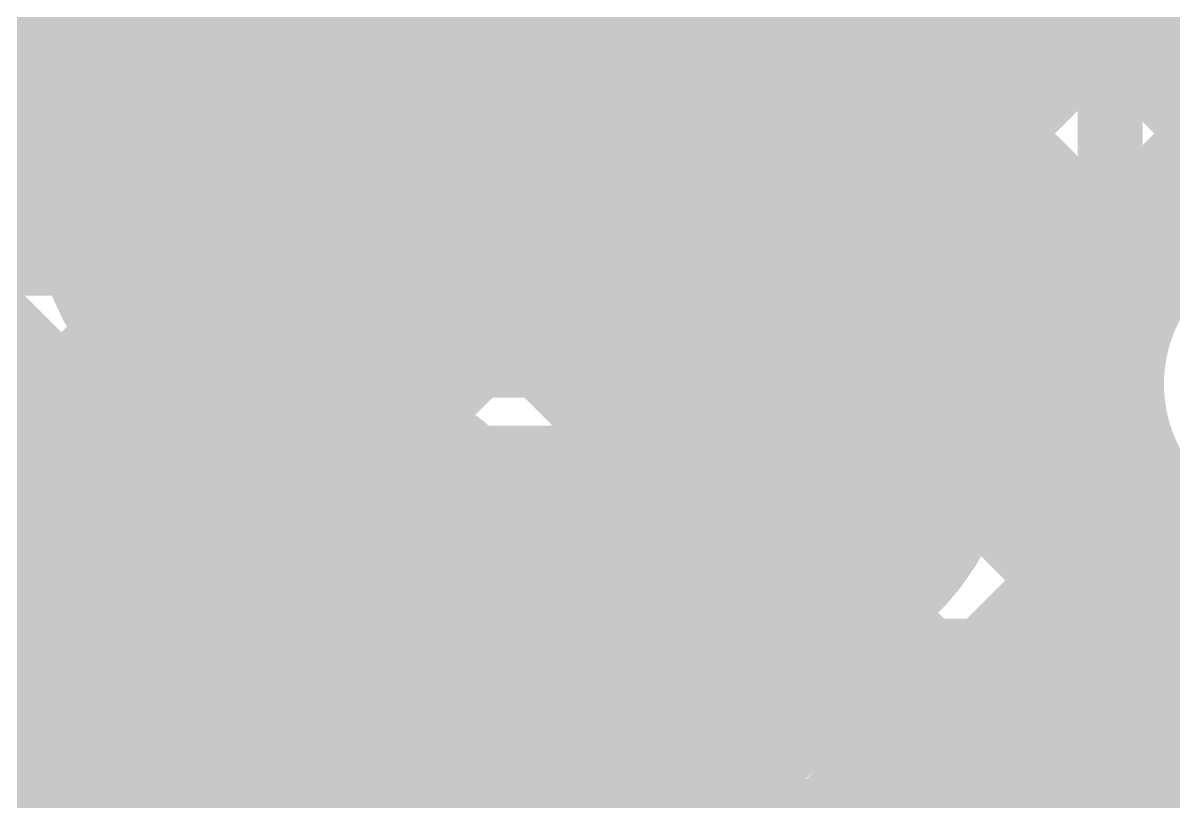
# Model space of a CAD drawing. Header units: millimetres. Extents: x 13 to 259, y -2 to 326.
# Drawn here: x 131.412 to 134.689, y 97.373 to 99.593 of the extents above; entities that cross this region are included whole.
import ezdxf

# ---------------------------------------------------------------- set-up
doc = ezdxf.new("R2010")
doc.units = ezdxf.units.MM
for name, color, linetype in [('BottomLayer', 5, 'Continuous'), ('ConnectLayer', 7, 'Continuous'), ('DrillDrawing', 1, 'Continuous'), ('Mechanical14', 56, 'Continuous'), ('Mechanical8', 56, 'Continuous'), ('MidLayer1', 16, 'Continuous'), ('MidLayer2', 76, 'Continuous'), ('MidLayer3', 90, 'Continuous'), ('MidLayer4', 156, 'Continuous'), ('MidLayer5', 130, 'Continuous'), ('MidLayer6', 216, 'Continuous'), ('MultiLayer', 9, 'Continuous'), ('TopLayer', 1, 'Continuous'), ('TopPaste', 8, 'Continuous'), ('TopSolder', 216, 'Continuous')]:
    doc.layers.add(name, color=color, linetype=linetype)

# ---------------------------------------------------------------- blocks, each defined once
blk = doc.blocks.new('SAMTEC_ASP_127797_01_185')
at = {"layer": 'Mechanical14', "const_width": 0.1}
for points in [[(2.8448, -1.8796), (2.2352, -1.8796)], [(2.8448, -2.0206), (2.8448, -1.8796)], [(4.1148, -1.8796), (3.5052, -1.8796)], [(3.5052, -2.0206), (3.5052, -1.8796)], [(4.1148, -2.0206), (4.1148, -1.8796)], [(5.3848, -1.8796), (4.7752, -1.8796)], [(4.7752, -2.0206), (4.7752, -1.8796)], [(2.9591, -2.0206), (2.8448, -2.0206)], [(2.9591, -2.3762), (2.9591, -2.0206)], [(3.5052, -2.0206), (3.3909, -2.0206)], [(3.3909, -2.3762), (3.3909, -2.0206)], [(4.2291, -2.0206), (4.1148, -2.0206)], [(4.2291, -2.3762), (4.2291, -2.0206)], [(4.7752, -2.0206), (4.6609, -2.0206)], [(4.6609, -2.3762), (4.6609, -2.0206)], [(2.9591, -2.1336), (2.1209, -2.1336)], [(4.2291, -2.1336), (3.3909, -2.1336)], [(5.4991, -2.1336), (4.6609, -2.1336)], [(3.3909, -2.3762), (2.9591, -2.3762)], [(4.6609, -2.3762), (4.2291, -2.3762)], [(2.9591, -3.0594), (2.9591, -2.7038)], [(3.3909, -2.7038), (2.9591, -2.7038)], [(3.3909, -3.0594), (3.3909, -2.7038)], [(4.6609, -2.7038), (4.2291, -2.7038)], [(4.2291, -3.0594), (4.2291, -2.7038)], [(4.6609, -3.0594), (4.6609, -2.7038)], [(2.9591, -2.9464), (2.1209, -2.9464)], [(4.2291, -2.9464), (3.3909, -2.9464)], [(5.4991, -2.9464), (4.6609, -2.9464)], [(2.8448, -3.2004), (2.8448, -3.0594)], [(2.9591, -3.0594), (2.8448, -3.0594)], [(3.5052, -3.0594), (3.3909, -3.0594)], [(3.5052, -3.2004), (3.5052, -3.0594)], [(4.1148, -3.2004), (4.1148, -3.0594)], [(4.2291, -3.0594), (4.1148, -3.0594)], [(4.7752, -3.0594), (4.6609, -3.0594)], [(4.7752, -3.2004), (4.7752, -3.0594)], [(2.8448, -3.2004), (2.2352, -3.2004)], [(4.1148, -3.2004), (3.5052, -3.2004)], [(5.3848, -3.2004), (4.7752, -3.2004)]]:
    blk.add_lwpolyline(points, dxfattribs=at)
at = {"layer": 'Mechanical14', "const_width": 0.05}
for points in [[(2.8198, -1.8796, 1), (2.8698, -1.8796, 1)], [(2.8198, -1.8796, 1), (2.8698, -1.8796, 1)], [(3.4802, -1.8796, 1), (3.5302, -1.8796, 1)], [(3.4802, -1.8796, 1), (3.5302, -1.8796, 1)], [(4.0898, -1.8796, 1), (4.1398, -1.8796, 1)], [(4.0898, -1.8796, 1), (4.1398, -1.8796, 1)], [(4.7502, -1.8796, 1), (4.8002, -1.8796, 1)], [(4.7502, -1.8796, 1), (4.8002, -1.8796, 1)], [(2.8198, -2.0206, 1), (2.8698, -2.0206, 1)], [(2.8198, -2.0206, 1), (2.8698, -2.0206, 1)], [(2.9341, -2.0206, 1), (2.9841, -2.0206, 1)], [(2.9341, -2.0206, 1), (2.9841, -2.0206, 1)], [(3.3659, -2.0206, 1), (3.4159, -2.0206, 1)], [(3.3659, -2.0206, 1), (3.4159, -2.0206, 1)], [(3.4802, -2.0206, 1), (3.5302, -2.0206, 1)], [(3.4802, -2.0206, 1), (3.5302, -2.0206, 1)], [(4.0898, -2.0206, 1), (4.1398, -2.0206, 1)], [(4.0898, -2.0206, 1), (4.1398, -2.0206, 1)], [(4.2041, -2.0206, 1), (4.2541, -2.0206, 1)], [(4.2041, -2.0206, 1), (4.2541, -2.0206, 1)], [(4.6359, -2.0206, 1), (4.6859, -2.0206, 1)], [(4.6359, -2.0206, 1), (4.6859, -2.0206, 1)], [(4.7502, -2.0206, 1), (4.8002, -2.0206, 1)], [(4.7502, -2.0206, 1), (4.8002, -2.0206, 1)], [(2.9341, -2.1336, 1), (2.9841, -2.1336, 1)], [(3.3659, -2.1336, 1), (3.4159, -2.1336, 1)], [(4.2041, -2.1336, 1), (4.2541, -2.1336, 1)], [(4.6359, -2.1336, 1), (4.6859, -2.1336, 1)], [(2.9341, -2.3762, 1), (2.9841, -2.3762, 1)], [(2.9341, -2.3762, 1), (2.9841, -2.3762, 1)], [(3.3659, -2.3762, 1), (3.4159, -2.3762, 1)], [(3.3659, -2.3762, 1), (3.4159, -2.3762, 1)], [(4.2041, -2.3762, 1), (4.2541, -2.3762, 1)], [(4.2041, -2.3762, 1), (4.2541, -2.3762, 1)], [(4.6359, -2.3762, 1), (4.6859, -2.3762, 1)], [(4.6359, -2.3762, 1), (4.6859, -2.3762, 1)], [(2.9341, -2.7038, 1), (2.9841, -2.7038, 1)], [(2.9341, -2.7038, 1), (2.9841, -2.7038, 1)], [(3.3659, -2.7038, 1), (3.4159, -2.7038, 1)], [(3.3659, -2.7038, 1), (3.4159, -2.7038, 1)], [(4.2041, -2.7038, 1), (4.2541, -2.7038, 1)], [(4.2041, -2.7038, 1), (4.2541, -2.7038, 1)], [(4.6359, -2.7038, 1), (4.6859, -2.7038, 1)], [(4.6359, -2.7038, 1), (4.6859, -2.7038, 1)], [(2.9341, -2.9464, 1), (2.9841, -2.9464, 1)], [(3.3659, -2.9464, 1), (3.4159, -2.9464, 1)], [(4.2041, -2.9464, 1), (4.2541, -2.9464, 1)], [(4.6359, -2.9464, 1), (4.6859, -2.9464, 1)], [(2.8198, -3.0594, 1), (2.8698, -3.0594, 1)], [(2.8198, -3.0594, 1), (2.8698, -3.0594, 1)], [(2.9341, -3.0594, 1), (2.9841, -3.0594, 1)], [(2.9341, -3.0594, 1), (2.9841, -3.0594, 1)], [(3.3659, -3.0594, 1), (3.4159, -3.0594, 1)], [(3.3659, -3.0594, 1), (3.4159, -3.0594, 1)], [(3.4802, -3.0594, 1), (3.5302, -3.0594, 1)], [(3.4802, -3.0594, 1), (3.5302, -3.0594, 1)], [(4.0898, -3.0594, 1), (4.1398, -3.0594, 1)], [(4.0898, -3.0594, 1), (4.1398, -3.0594, 1)], [(4.2041, -3.0594, 1), (4.2541, -3.0594, 1)], [(4.2041, -3.0594, 1), (4.2541, -3.0594, 1)], [(4.6359, -3.0594, 1), (4.6859, -3.0594, 1)], [(4.6359, -3.0594, 1), (4.6859, -3.0594, 1)], [(4.7502, -3.0594, 1), (4.8002, -3.0594, 1)], [(4.7502, -3.0594, 1), (4.8002, -3.0594, 1)], [(2.8198, -3.2004, 1), (2.8698, -3.2004, 1)], [(2.8198, -3.2004, 1), (2.8698, -3.2004, 1)], [(3.4802, -3.2004, 1), (3.5302, -3.2004, 1)], [(3.4802, -3.2004, 1), (3.5302, -3.2004, 1)], [(4.0898, -3.2004, 1), (4.1398, -3.2004, 1)], [(4.0898, -3.2004, 1), (4.1398, -3.2004, 1)], [(4.7502, -3.2004, 1), (4.8002, -3.2004, 1)], [(4.7502, -3.2004, 1), (4.8002, -3.2004, 1)]]:
    blk.add_lwpolyline(points, format="xyb", close=True, dxfattribs=at)
at = {"layer": 'Mechanical8', "const_width": 0.1}
for points in [[(3.175, -1.905), (3.175, -0.905)], [(4.445, -1.905), (4.445, -0.905)], [(2.905, -1.905), (1.905, -1.905)], [(3.175, -1.905), (2.175, -1.905)], [(3.175, -2.905), (3.175, -1.905)], [(4.175, -1.905), (3.175, -1.905)], [(4.445, -1.905), (3.445, -1.905)], [(4.445, -2.905), (4.445, -1.905)], [(5.445, -1.905), (4.445, -1.905)], [(5.715, -1.905), (4.715, -1.905)], [(3.175, -3.175), (3.175, -2.175)], [(4.445, -3.175), (4.445, -2.175)], [(2.905, -3.175), (1.905, -3.175)], [(3.175, -3.175), (2.175, -3.175)], [(3.175, -4.175), (3.175, -3.175)], [(4.175, -3.175), (3.175, -3.175)], [(4.445, -3.175), (3.445, -3.175)], [(4.445, -4.175), (4.445, -3.175)], [(5.445, -3.175), (4.445, -3.175)], [(5.715, -3.175), (4.715, -3.175)]]:
    blk.add_lwpolyline(points, dxfattribs=at)
at = {"layer": 'Mechanical8', "const_width": 0.05}
for points in [[(3.15, -0.905, 1), (3.2, -0.905, 1)], [(4.42, -0.905, 1), (4.47, -0.905, 1)], [(2.88, -1.905, 1), (2.93, -1.905, 1)], [(3.15, -1.905, 1), (3.2, -1.905, 1)], [(3.15, -1.905, 1), (3.2, -1.905, 1)], [(3.15, -1.905, 1), (3.2, -1.905, 1)], [(3.15, -1.905, 1), (3.2, -1.905, 1)], [(3.42, -1.905, 1), (3.47, -1.905, 1)], [(4.15, -1.905, 1), (4.2, -1.905, 1)], [(4.42, -1.905, 1), (4.47, -1.905, 1)], [(4.42, -1.905, 1), (4.47, -1.905, 1)], [(4.42, -1.905, 1), (4.47, -1.905, 1)], [(4.42, -1.905, 1), (4.47, -1.905, 1)], [(4.69, -1.905, 1), (4.74, -1.905, 1)], [(3.15, -2.175, 1), (3.2, -2.175, 1)], [(4.42, -2.175, 1), (4.47, -2.175, 1)], [(3.15, -2.905, 1), (3.2, -2.905, 1)], [(4.42, -2.905, 1), (4.47, -2.905, 1)], [(2.88, -3.175, 1), (2.93, -3.175, 1)], [(3.15, -3.175, 1), (3.2, -3.175, 1)], [(3.15, -3.175, 1), (3.2, -3.175, 1)], [(3.15, -3.175, 1), (3.2, -3.175, 1)], [(3.15, -3.175, 1), (3.2, -3.175, 1)], [(3.42, -3.175, 1), (3.47, -3.175, 1)], [(4.15, -3.175, 1), (4.2, -3.175, 1)], [(4.42, -3.175, 1), (4.47, -3.175, 1)], [(4.42, -3.175, 1), (4.47, -3.175, 1)], [(4.42, -3.175, 1), (4.47, -3.175, 1)], [(4.42, -3.175, 1), (4.47, -3.175, 1)], [(4.69, -3.175, 1), (4.74, -3.175, 1)]]:
    blk.add_lwpolyline(points, format="xyb", close=True, dxfattribs=at)
at = {"layer": 'TopLayer', "const_width": 0.32}
for points in [[(3.015, -1.905, 1), (3.335, -1.905, 1)], [(4.285, -1.905, 1), (4.605, -1.905, 1)], [(3.015, -3.175, 1), (3.335, -3.175, 1)], [(4.285, -3.175, 1), (4.605, -3.175, 1)]]:
    blk.add_lwpolyline(points, format="xyb", close=True, dxfattribs=at)
at = {"layer": 'TopPaste', "const_width": 0.32}
for points in [[(3.015, -1.905, 1), (3.335, -1.905, 1)], [(4.285, -1.905, 1), (4.605, -1.905, 1)], [(3.015, -3.175, 1), (3.335, -3.175, 1)], [(4.285, -3.175, 1), (4.605, -3.175, 1)]]:
    blk.add_lwpolyline(points, format="xyb", close=True, dxfattribs=at)
at = {"layer": 'TopSolder', "const_width": 0.4216}
for points in [[(2.9642, -1.905, 1), (3.3858, -1.905, 1)], [(4.2342, -1.905, 1), (4.6558, -1.905, 1)], [(2.9642, -3.175, 1), (3.3858, -3.175, 1)], [(4.2342, -3.175, 1), (4.6558, -3.175, 1)]]:
    blk.add_lwpolyline(points, format="xyb", close=True, dxfattribs=at)

msp = doc.modelspace()

# ---------------------------------------------------------------- linework, layer by layer
at = {"layer": 'BottomLayer', "const_width": 0.25}
for points in [[(132.1001, 99.1157, 1), (132.35, 99.1157, 1)], [(133.3701, 99.1157, 1), (133.62, 99.1157, 1)], [(132.1001, 97.8457, 1), (132.35, 97.8457, 1)], [(133.3701, 97.8457, 1), (133.62, 97.8457, 1)]]:
    msp.add_lwpolyline(points, format="xyb", close=True, dxfattribs=at)
at = {"layer": 'ConnectLayer', "const_width": 0.4}
for points in [[(134.0647, 96.7295), (147.7671, 110.4319)], [(134.0647, 96.7295), (147.7671, 110.4319)], [(119.5756, 109.5265), (131.9867, 97.1154)], [(119.6109, 109.4913), (131.9867, 97.1154)], [(120.6926, 109.258), (131.7522, 98.1985)], [(120.6926, 109.258), (131.7522, 98.1985)], [(134.0647, 96.7295), (146.51, 109.1748)], [(126.1636, 105.4841), (137.0706, 94.5771)], [(126.1636, 105.4841), (137.0706, 94.5771)], [(125.8138, 104.9855), (132.3858, 98.4134)], [(125.8138, 104.9855), (132.3858, 98.4134)], [(126.7, 104.9477), (131.9906, 99.6571)], [(126.7, 104.0992), (131.6369, 99.1623)], [(134.0635, 99.2738), (138.4169, 103.6273)], [(134.0635, 99.2738), (138.4169, 103.6273)], [(134.0635, 99.2738), (138.4169, 103.6273)], [(126.7, 103.2506), (131.7522, 98.1985)], [(126.7, 102.4021), (131.9867, 97.1154)], [(132.6366, 96.9985), (136.8823, 101.2441)], [(132.6366, 96.9985), (136.8823, 101.2441)], [(134.0335, 98.3954), (136.8823, 101.2441)], [(134.0381, 100.1552), (135.0395, 99.1538)], [(134.0381, 100.1552), (135.0395, 99.1538)], [(134.0381, 100.1552), (135.0395, 99.1538)], [(125.2764, 92.1839), (133.0696, 99.977)], [(125.2764, 92.1839), (133.0696, 99.977)], [(132.6338, 99.5412), (133.0695, 99.977)], [(132.6338, 99.5412), (133.0695, 99.977)], [(133.631, 99.6898), (133.8779, 99.9368)], [(133.631, 99.6898), (133.8779, 99.9368)], [(132.581, 99.9152), (133.0246, 99.4717)], [(132.581, 99.9152), (133.0246, 99.4717)], [(132.581, 99.9152), (133.0246, 99.4717)], [(110.1135, 77.8695), (132.0626, 99.8185)], [(110.1135, 77.8695), (132.0626, 99.8185)], [(127.197, 94.953), (132.0625, 99.8185)], [(133.3931, 99.8046), (133.492, 99.7057)], [(133.495, 99.7057), (133.495, 99.7957)], [(133.5451, 99.7036), (133.5451, 99.7978)], [(133.5468, 99.798), (133.6637, 99.6811)], [(133.5468, 99.798), (133.6637, 99.6811)], [(134.035, 99.7057), (134.035, 99.7957)], [(134.0604, 99.2844), (134.5206, 98.8242)], [(134.0604, 99.2844), (134.5206, 98.8242)], [(134.0604, 99.2844), (134.5206, 98.8242)], [(128.0628, 99.1657), (132.8581, 99.1657)], [(131.2598, 99.0157), (131.4098, 99.1657)], [(131.6335, 99.1657), (131.7835, 99.0157)], [(132.1083, 99.0157), (132.2583, 99.1657)], [(132.1823, 99.0897), (132.251, 99.1584)], [(132.482, 99.1657), (132.632, 99.0157)], [(127.9128, 99.0157), (132.9136, 99.0157)], [(132.361, 98.4198), (132.9209, 98.9798)], [(132.361, 98.4198), (132.9209, 98.9798)], [(132.6742, 98.7331), (132.9209, 98.9798)], [(132.7665, 98.8813), (133.2606, 98.3871)], [(127.6213, 94.5288), (131.7995, 98.707)], [(127.6213, 94.5288), (131.7995, 98.707)], [(132.3609, 98.4199), (132.6076, 98.6666)], [(133.851, 98.6452), (136.8346, 95.6617)], [(133.851, 98.6452), (136.8346, 95.6617)], [(132.2716, 98.5276), (132.3858, 98.4134)], [(132.7935, 98.0038), (133.3369, 98.5473)], [(132.7935, 98.0038), (133.3369, 98.5473)], [(132.7935, 98.0039), (133.3369, 98.5473)], [(133.495, 98.4357), (133.495, 98.5257)], [(134.035, 98.4357), (134.035, 98.5257)], [(134.035, 98.4612), (136.8346, 95.6617)], [(125.2764, 92.1838), (131.3376, 98.245)], [(126.55, 98.245), (131.7907, 98.245)], [(130.8571, 98.245), (131.9867, 97.1154)], [(132.6594, 98.245), (133.0607, 98.245)], [(132.7935, 98.0038), (133.0346, 98.245)], [(133.6355, 97.1488), (134.6331, 98.1465)], [(133.6355, 97.1488), (134.6331, 98.1465)], [(133.98, 97.4933), (134.6331, 98.1465)], [(132.7927, 98.0065), (133.6558, 97.1434)], [(132.7927, 98.0065), (133.6558, 97.1434)], [(132.7927, 98.0065), (132.9069, 97.8923)], [(132.7927, 98.0065), (132.9069, 97.8923)], [(133.9732, 96.9214), (135.0262, 97.9744)], [(134.0146, 96.8553), (135.1402, 97.9808)], [(133.7082, 97.9396), (137.0706, 94.5771)], [(129.2326, 97.8957), (131.6372, 97.8957)], [(131.2064, 97.8957), (131.5021, 97.6)], [(132.8129, 97.8957), (133.8162, 97.8957)], [(132.9035, 97.8957), (133.1992, 97.6)], [(133.2382, 97.6), (133.5339, 97.8957)], [(133.4546, 97.8164), (133.5354, 97.8972)], [(133.5205, 97.6), (133.8162, 97.8957)], [(130.5511, 96.6101), (131.6509, 97.7098)], [(130.5512, 96.6101), (131.6509, 97.7098)], [(130.5512, 96.6101), (131.6509, 97.7098)], [(130.5512, 96.6101), (131.6509, 97.7098)], [(131.5411, 97.6), (131.6509, 97.7098)], [(132.3917, 97.1417), (132.9291, 97.679)], [(129.6, 97.6), (131.6886, 97.6)], [(132.7615, 97.6), (133.5205, 97.6)], [(132.6366, 96.9985), (133.0723, 97.4342)], [(132.5779, 97.3728), (133.0222, 96.9285)], [(132.5779, 97.3728), (133.0222, 96.9285)], [(132.5779, 97.3728), (133.0222, 96.9285)], [(131.0259, 96.2363), (132.0669, 97.2773)], [(131.0259, 96.2363), (132.0669, 97.2773)], [(131.0259, 96.2363), (132.0669, 97.2773)], [(131.0259, 96.2363), (132.0669, 97.2773)], [(133.495, 97.1657), (133.495, 97.2557)], [(134.035, 97.1657), (134.035, 97.2557)]]:
    msp.add_lwpolyline(points, dxfattribs=at)
at = {"layer": 'ConnectLayer'}
for points, const_width in [([(132.815, 99.1157, 1), (131.6351, 99.1157, 1)], 0.4), ([(134.085, 99.1157, 1), (132.9051, 99.1157, 1)], 0.4), ([(134.085, 99.1157, 1), (132.9051, 99.1157, 1)], 0.4), ([(133.392, 99.7057, 1), (133.592, 99.7057, 1)], 0.2), ([(133.395, 99.7057, 1), (133.595, 99.7057, 1)], 0.2), ([(133.395, 99.7057, 1), (133.595, 99.7057, 1)], 0.2), ([(133.4451, 99.7036, 1), (133.6451, 99.7036, 1)], 0.2), ([(133.935, 99.7057, 1), (134.135, 99.7057, 1)], 0.2), ([(133.935, 99.7057, 1), (134.135, 99.7057, 1)], 0.2), ([(133.935, 99.7057, 1), (134.135, 99.7057, 1)], 0.2), ([(133.531, 99.6898, 1), (133.731, 99.6898, 1)], 0.2), ([(133.531, 99.6898, 1), (133.731, 99.6898, 1)], 0.2), ([(133.5637, 99.6811, 1), (133.7637, 99.6811, 1)], 0.2), ([(133.5637, 99.6811, 1), (133.7637, 99.6811, 1)], 0.2), ([(131.8906, 99.6571, 1), (132.0906, 99.6571, 1)], 0.2), ([(132.5338, 99.5412, 1), (132.7338, 99.5412, 1)], 0.2), ([(132.5338, 99.5412, 1), (132.7338, 99.5412, 1)], 0.2), ([(132.9246, 99.4717, 1), (133.1246, 99.4717, 1)], 0.2), ([(132.9246, 99.4717, 1), (133.1246, 99.4717, 1)], 0.2), ([(132.9246, 99.4717, 1), (133.1246, 99.4717, 1)], 0.2), ([(133.8752, 99.4586, 1), (134.0752, 99.4586, 1)], 0.2), ([(133.8752, 99.4586, 1), (134.0752, 99.4586, 1)], 0.2), ([(133.8752, 99.4586, 1), (134.0752, 99.4586, 1)], 0.2), ([(133.9604, 99.2844, 1), (134.1604, 99.2844, 1)], 0.2), ([(133.9604, 99.2844, 1), (134.1604, 99.2844, 1)], 0.2), ([(133.9604, 99.2844, 1), (134.1604, 99.2844, 1)], 0.2), ([(133.9635, 99.2738, 1), (134.1635, 99.2738, 1)], 0.2), ([(133.9635, 99.2738, 1), (134.1635, 99.2738, 1)], 0.2), ([(133.9635, 99.2738, 1), (134.1635, 99.2738, 1)], 0.2), ([(131.3098, 99.1657, 1), (131.5098, 99.1657, 1)], 0.2), ([(131.5335, 99.1657, 1), (131.7335, 99.1657, 1)], 0.2), ([(131.5369, 99.1623, 1), (131.7369, 99.1623, 1)], 0.2), ([(132.275, 99.1157, 1), (132.175, 99.1157, 1)], 0.4), ([(132.151, 99.1584, 1), (132.351, 99.1584, 1)], 0.2), ([(132.1583, 99.1657, 1), (132.3583, 99.1657, 1)], 0.2), ([(132.382, 99.1657, 1), (132.582, 99.1657, 1)], 0.2), ([(132.7581, 99.1657, 1), (132.9581, 99.1657, 1)], 0.2), ([(135.6401, 98.5639, 1), (134.4601, 98.5639, 1)], 0.4), ([(135.6401, 98.5639, 1), (134.4601, 98.5639, 1)], 0.4), ([(135.6401, 98.5639, 1), (134.4601, 98.5639, 1)], 0.4), ([(131.5351, 99.1157, 1), (131.7351, 99.1157, 1)], 0.2), ([(132.075, 99.1157, 1), (132.275, 99.1157, 1)], 0.2), ([(132.175, 99.1157, 1), (132.375, 99.1157, 1)], 0.2), ([(132.715, 99.1157, 1), (132.915, 99.1157, 1)], 0.2), ([(132.8051, 99.1188, 1), (133.0051, 99.1188, 1)], 0.2), ([(132.8051, 99.1157, 1), (133.0051, 99.1157, 1)], 0.2), ([(132.8051, 99.1157, 1), (133.0051, 99.1157, 1)], 0.2), ([(133.985, 99.1157, 1), (134.185, 99.1157, 1)], 0.2), ([(133.985, 99.1157, 1), (134.185, 99.1157, 1)], 0.2), ([(133.985, 99.1157, 1), (134.185, 99.1157, 1)], 0.2), ([(133.985, 99.1157, 1), (134.185, 99.1157, 1)], 0.2), ([(132.0823, 99.0897, 1), (132.2823, 99.0897, 1)], 0.2), ([(131.1598, 99.0157, 1), (131.3598, 99.0157, 1)], 0.2), ([(131.6835, 99.0157, 1), (131.8835, 99.0157, 1)], 0.2), ([(132.0083, 99.0157, 1), (132.2083, 99.0157, 1)], 0.2), ([(132.532, 99.0157, 1), (132.732, 99.0157, 1)], 0.2), ([(132.8136, 99.0157, 1), (133.0136, 99.0157, 1)], 0.2), ([(132.8136, 99.0157, 1), (133.0136, 99.0157, 1)], 0.2), ([(132.8209, 98.9798, 1), (133.0209, 98.9798, 1)], 0.2), ([(132.8209, 98.9798, 1), (133.0209, 98.9798, 1)], 0.2), ([(132.8209, 98.9798, 1), (133.0209, 98.9798, 1)], 0.2), ([(132.6665, 98.8813, 1), (132.8665, 98.8813, 1)], 0.2), ([(134.4206, 98.8242, 1), (134.6206, 98.8242, 1)], 0.2), ([(134.4206, 98.8242, 1), (134.6206, 98.8242, 1)], 0.2), ([(134.4206, 98.8242, 1), (134.6206, 98.8242, 1)], 0.2), ([(133.8752, 98.7728, 1), (134.0752, 98.7728, 1)], 0.2), ([(133.8752, 98.7728, 1), (134.0752, 98.7728, 1)], 0.2), ([(133.8752, 98.7728, 1), (134.0752, 98.7728, 1)], 0.2), ([(132.5742, 98.7331, 1), (132.7742, 98.7331, 1)], 0.2), ([(131.6995, 98.707, 1), (131.8995, 98.707, 1)], 0.2), ([(131.6995, 98.707, 1), (131.8995, 98.707, 1)], 0.2), ([(132.5076, 98.6666, 1), (132.7076, 98.6666, 1)], 0.2), ([(133.751, 98.6452, 1), (133.951, 98.6452, 1)], 0.2), ([(133.751, 98.6452, 1), (133.951, 98.6452, 1)], 0.2), ([(134.3601, 98.5639, 1), (134.5601, 98.5639, 1)], 0.2), ([(134.3601, 98.5639, 1), (134.5601, 98.5639, 1)], 0.2), ([(134.3601, 98.5639, 1), (134.5601, 98.5639, 1)], 0.2), ([(132.1716, 98.5276, 1), (132.3716, 98.5276, 1)], 0.2), ([(133.2369, 98.5473, 1), (133.4369, 98.5473, 1)], 0.2), ([(133.2369, 98.5473, 1), (133.4369, 98.5473, 1)], 0.2), ([(133.2369, 98.5473, 1), (133.4369, 98.5473, 1)], 0.2), ([(133.395, 98.5257, 1), (133.595, 98.5257, 1)], 0.2), ([(133.395, 98.5257, 1), (133.595, 98.5257, 1)], 0.2), ([(133.935, 98.5257, 1), (134.135, 98.5257, 1)], 0.2), ([(133.935, 98.5257, 1), (134.135, 98.5257, 1)], 0.2), ([(133.935, 98.5257, 1), (134.135, 98.5257, 1)], 0.2), ([(133.935, 98.4612, 1), (134.135, 98.4612, 1)], 0.2), ([(132.815, 97.8457, 1), (131.6351, 97.8457, 1)], 0.4), ([(132.815, 97.8457, 1), (131.6351, 97.8457, 1)], 0.4), ([(132.815, 97.8457, 1), (131.6351, 97.8457, 1)], 0.4), ([(133.395, 98.4357, 1), (133.595, 98.4357, 1)], 0.2), ([(133.395, 98.4357, 1), (133.595, 98.4357, 1)], 0.2), ([(133.935, 98.4357, 1), (134.135, 98.4357, 1)], 0.2), ([(133.935, 98.4357, 1), (134.135, 98.4357, 1)], 0.2), ([(133.935, 98.4357, 1), (134.135, 98.4357, 1)], 0.2), ([(132.2609, 98.4199, 1), (132.4609, 98.4199, 1)], 0.2), ([(132.261, 98.4198, 1), (132.461, 98.4198, 1)], 0.2), ([(132.261, 98.4198, 1), (132.461, 98.4198, 1)], 0.2), ([(132.2858, 98.4134, 1), (132.4858, 98.4134, 1)], 0.2), ([(132.2858, 98.4134, 1), (132.4858, 98.4134, 1)], 0.2), ([(132.2858, 98.4134, 1), (132.4858, 98.4134, 1)], 0.2), ([(133.9335, 98.3954, 1), (134.1335, 98.3954, 1)], 0.2), ([(133.1606, 98.3871, 1), (133.3606, 98.3871, 1)], 0.2), ([(131.2376, 98.245, 1), (131.4376, 98.245, 1)], 0.2), ([(131.6907, 98.245, 1), (131.8907, 98.245, 1)], 0.2), ([(131.6907, 98.245, 1), (131.8907, 98.245, 1)], 0.2), ([(132.5594, 98.245, 1), (132.7594, 98.245, 1)], 0.2), ([(132.5594, 98.245, 1), (132.7594, 98.245, 1)], 0.2), ([(132.9346, 98.245, 1), (133.1346, 98.245, 1)], 0.2), ([(132.9607, 98.245, 1), (133.1607, 98.245, 1)], 0.2), ([(132.9607, 98.245, 1), (133.1607, 98.245, 1)], 0.2), ([(131.6522, 98.1985, 1), (131.8522, 98.1985, 1)], 0.2), ([(131.6522, 98.1985, 1), (131.8522, 98.1985, 1)], 0.2), ([(131.6522, 98.1985, 1), (131.8522, 98.1985, 1)], 0.2), ([(134.5331, 98.1465, 1), (134.7331, 98.1465, 1)], 0.2), ([(134.5331, 98.1465, 1), (134.7331, 98.1465, 1)], 0.2), ([(134.5331, 98.1465, 1), (134.7331, 98.1465, 1)], 0.2), ([(132.6927, 98.0065, 1), (132.8927, 98.0065, 1)], 0.2), ([(132.6927, 98.0065, 1), (132.8927, 98.0065, 1)], 0.2), ([(132.6927, 98.0065, 1), (132.8927, 98.0065, 1)], 0.2), ([(132.6927, 98.0065, 1), (132.8927, 98.0065, 1)], 0.2), ([(132.6935, 98.0039, 1), (132.8935, 98.0039, 1)], 0.2), ([(132.6935, 98.0038, 1), (132.8935, 98.0038, 1)], 0.2), ([(132.6935, 98.0038, 1), (132.8935, 98.0038, 1)], 0.2), ([(132.6935, 98.0038, 1), (132.8935, 98.0038, 1)], 0.2), ([(133.6082, 97.9396, 1), (133.8082, 97.9396, 1)], 0.2), ([(131.5372, 97.8957, 1), (131.7372, 97.8957, 1)], 0.2), ([(131.5372, 97.8957, 1), (131.7372, 97.8957, 1)], 0.2), ([(132.7129, 97.8957, 1), (132.9129, 97.8957, 1)], 0.2), ([(132.8035, 97.8957, 1), (133.0035, 97.8957, 1)], 0.2), ([(132.8069, 97.8923, 1), (133.0069, 97.8923, 1)], 0.2), ([(132.8069, 97.8923, 1), (133.0069, 97.8923, 1)], 0.2), ([(133.395, 97.8957, 1), (133.595, 97.8957, 1)], 0.2), ([(133.395, 97.8957, 1), (133.595, 97.8957, 1)], 0.2), ([(133.4339, 97.8957, 1), (133.6339, 97.8957, 1)], 0.2), ([(133.4354, 97.8972, 1), (133.6354, 97.8972, 1)], 0.2), ([(133.7162, 97.8957, 1), (133.9162, 97.8957, 1)], 0.2), ([(133.7162, 97.8957, 1), (133.9162, 97.8957, 1)], 0.2), ([(131.5351, 97.8457, 1), (131.7351, 97.8457, 1)], 0.2), ([(131.5351, 97.8457, 1), (131.7351, 97.8457, 1)], 0.2), ([(131.5351, 97.8457, 1), (131.7351, 97.8457, 1)], 0.2), ([(132.715, 97.8457, 1), (132.915, 97.8457, 1)], 0.2), ([(132.715, 97.8457, 1), (132.915, 97.8457, 1)], 0.2), ([(132.715, 97.8457, 1), (132.915, 97.8457, 1)], 0.2), ([(132.715, 97.8457, 1), (132.915, 97.8457, 1)], 0.2), ([(132.715, 97.8457, 1), (132.915, 97.8457, 1)], 0.2), ([(132.715, 97.8457, 1), (132.915, 97.8457, 1)], 0.2), ([(133.3546, 97.8164, 1), (133.5546, 97.8164, 1)], 0.2), ([(133.395, 97.7957, 1), (133.595, 97.7957, 1)], 0.2), ([(133.395, 97.7957, 1), (133.595, 97.7957, 1)], 0.2), ([(131.5509, 97.7098, 1), (131.7509, 97.7098, 1)], 0.2), ([(131.5509, 97.7098, 1), (131.7509, 97.7098, 1)], 0.2), ([(131.5509, 97.7098, 1), (131.7509, 97.7098, 1)], 0.2), ([(131.5509, 97.7098, 1), (131.7509, 97.7098, 1)], 0.2), ([(131.5509, 97.7098, 1), (131.7509, 97.7098, 1)], 0.2), ([(132.8291, 97.679, 1), (133.0291, 97.679, 1)], 0.2), ([(132.8291, 97.679, 1), (133.0291, 97.679, 1)], 0.2), ([(131.4021, 97.6, 1), (131.6021, 97.6, 1)], 0.2), ([(131.4411, 97.6, 1), (131.6411, 97.6, 1)], 0.2), ([(131.5886, 97.6, 1), (131.7886, 97.6, 1)], 0.2), ([(131.5886, 97.6, 1), (131.7886, 97.6, 1)], 0.2), ([(132.6615, 97.6, 1), (132.8615, 97.6, 1)], 0.2), ([(132.6615, 97.6, 1), (132.8615, 97.6, 1)], 0.2), ([(133.0992, 97.6, 1), (133.2992, 97.6, 1)], 0.2), ([(133.1382, 97.6, 1), (133.3382, 97.6, 1)], 0.2), ([(133.4205, 97.6, 1), (133.6205, 97.6, 1)], 0.2), ([(133.4205, 97.6, 1), (133.6205, 97.6, 1)], 0.2), ([(133.88, 97.4933, 1), (134.08, 97.4933, 1)], 0.2), ([(132.9723, 97.4342, 1), (133.1723, 97.4342, 1)], 0.2), ([(132.4779, 97.3728, 1), (132.6779, 97.3728, 1)], 0.2), ([(132.4779, 97.3728, 1), (132.6779, 97.3728, 1)], 0.2), ([(132.4779, 97.3728, 1), (132.6779, 97.3728, 1)], 0.2), ([(131.9669, 97.2773, 1), (132.1669, 97.2773, 1)], 0.2), ([(131.9669, 97.2773, 1), (132.1669, 97.2773, 1)], 0.2), ([(131.9669, 97.2773, 1), (132.1669, 97.2773, 1)], 0.2), ([(131.9669, 97.2773, 1), (132.1669, 97.2773, 1)], 0.2), ([(133.395, 97.2557, 1), (133.595, 97.2557, 1)], 0.2), ([(133.395, 97.2557, 1), (133.595, 97.2557, 1)], 0.2), ([(133.935, 97.2557, 1), (134.135, 97.2557, 1)], 0.2), ([(133.935, 97.2557, 1), (134.135, 97.2557, 1)], 0.2), ([(133.935, 97.2557, 1), (134.135, 97.2557, 1)], 0.2)]:
    msp.add_lwpolyline(points, format="xyb", close=True, dxfattribs=dict(at, const_width=const_width))
at = {"layer": 'ConnectLayer', "const_width": 0.4}
for points in [[(133.495, 98.5257, -1), (133.495, 99.7057)], [(134.035, 99.7057, -0.119394), (133.9752, 99.4586)], [(134.035, 99.7057, -0.119394), (133.9752, 99.4586)], [(133.9752, 99.4586, -0.156291), (134.085, 99.1157)], [(132.9136, 99.0157, -0.043918), (132.9051, 99.1188)], [(134.085, 99.1157, -0.156291), (133.9752, 98.7728)], [(133.9752, 98.7728, -0.119394), (134.035, 98.5257)], [(133.9752, 98.7728, -0.119394), (134.035, 98.5257)], [(132.9291, 97.679, -0.500812), (133.495, 98.4357)], [(134.035, 98.4357, -0.414214), (133.495, 97.8957)], [(134.035, 98.4357, -0.414214), (133.495, 97.8957)], [(132.815, 97.8457, -1.463096), (131.7907, 98.245)], [(132.6594, 98.245, -0.188014), (132.815, 97.8457)], [(133.495, 97.2557, -0.653089), (133.0607, 98.245)], [(131.6886, 97.6, -0.129311), (131.6372, 97.8957)], [(132.815, 97.8457, -0.107799), (132.7615, 97.6)], [(133.495, 97.7957, -0.414214), (134.035, 97.2557)], [(133.495, 97.7957, -0.414214), (134.035, 97.2557)]]:
    msp.add_lwpolyline(points, format="xyb", dxfattribs=at)
at = {"layer": 'DrillDrawing', "const_width": 0.0508}
for points in [[(132.098, 99.2427), (132.098, 99.3697)], [(132.098, 99.3697), (132.352, 99.3697)], [(132.352, 99.2427), (132.352, 99.3697)], [(133.368, 99.2427), (133.368, 99.3697)], [(133.368, 99.3697), (133.622, 99.3697)], [(133.622, 99.2427), (133.622, 99.3697)], [(131.971, 98.9887), (131.971, 99.2427)], [(131.971, 99.2427), (132.098, 99.2427)], [(132.352, 99.2427), (132.479, 99.2427)], [(132.479, 98.9887), (132.479, 99.2427)], [(133.241, 98.9887), (133.241, 99.2427)], [(133.241, 99.2427), (133.368, 99.2427)], [(133.622, 99.2427), (133.749, 99.2427)], [(133.749, 98.9887), (133.749, 99.2427)], [(131.971, 98.9887), (132.098, 98.9887)], [(132.098, 98.8617), (132.098, 98.9887)], [(132.352, 98.9887), (132.479, 98.9887)], [(132.352, 98.8617), (132.352, 98.9887)], [(133.241, 98.9887), (133.368, 98.9887)], [(133.368, 98.8617), (133.368, 98.9887)], [(133.622, 98.9887), (133.749, 98.9887)], [(133.622, 98.8617), (133.622, 98.9887)], [(132.098, 98.8617), (132.352, 98.8617)], [(133.368, 98.8617), (133.622, 98.8617)], [(132.098, 97.9727), (132.098, 98.0997)], [(132.098, 98.0997), (132.352, 98.0997)], [(132.352, 97.9727), (132.352, 98.0997)], [(133.368, 97.9727), (133.368, 98.0997)], [(133.368, 98.0997), (133.622, 98.0997)], [(133.622, 97.9727), (133.622, 98.0997)], [(131.971, 97.7187), (131.971, 97.9727)], [(131.971, 97.9727), (132.098, 97.9727)], [(132.352, 97.9727), (132.479, 97.9727)], [(132.479, 97.7187), (132.479, 97.9727)], [(133.241, 97.7187), (133.241, 97.9727)], [(133.241, 97.9727), (133.368, 97.9727)], [(133.622, 97.9727), (133.749, 97.9727)], [(133.749, 97.7187), (133.749, 97.9727)], [(131.971, 97.7187), (132.098, 97.7187)], [(132.098, 97.5917), (132.098, 97.7187)], [(132.352, 97.7187), (132.479, 97.7187)], [(132.352, 97.5917), (132.352, 97.7187)], [(133.241, 97.7187), (133.368, 97.7187)], [(133.368, 97.5917), (133.368, 97.7187)], [(133.622, 97.7187), (133.749, 97.7187)], [(133.622, 97.5917), (133.622, 97.7187)], [(132.098, 97.5917), (132.352, 97.5917)], [(133.368, 97.5917), (133.622, 97.5917)]]:
    msp.add_lwpolyline(points, dxfattribs=at)
at = {"layer": 'DrillDrawing', "const_width": 0.0254}
for points in [[(132.0853, 99.3697, 1), (132.1107, 99.3697, 1)], [(132.0853, 99.3697, 1), (132.1107, 99.3697, 1)], [(132.3393, 99.3697, 1), (132.3647, 99.3697, 1)], [(132.3393, 99.3697, 1), (132.3647, 99.3697, 1)], [(133.3553, 99.3697, 1), (133.3807, 99.3697, 1)], [(133.3553, 99.3697, 1), (133.3807, 99.3697, 1)], [(133.6093, 99.3697, 1), (133.6347, 99.3697, 1)], [(133.6093, 99.3697, 1), (133.6347, 99.3697, 1)], [(131.9583, 99.2427, 1), (131.9837, 99.2427, 1)], [(131.9583, 99.2427, 1), (131.9837, 99.2427, 1)], [(132.0853, 99.2427, 1), (132.1107, 99.2427, 1)], [(132.0853, 99.2427, 1), (132.1107, 99.2427, 1)], [(132.3393, 99.2427, 1), (132.3647, 99.2427, 1)], [(132.3393, 99.2427, 1), (132.3647, 99.2427, 1)], [(132.4663, 99.2427, 1), (132.4917, 99.2427, 1)], [(132.4663, 99.2427, 1), (132.4917, 99.2427, 1)], [(133.2283, 99.2427, 1), (133.2537, 99.2427, 1)], [(133.2283, 99.2427, 1), (133.2537, 99.2427, 1)], [(133.3553, 99.2427, 1), (133.3807, 99.2427, 1)], [(133.3553, 99.2427, 1), (133.3807, 99.2427, 1)], [(133.6093, 99.2427, 1), (133.6347, 99.2427, 1)], [(133.6093, 99.2427, 1), (133.6347, 99.2427, 1)], [(133.7363, 99.2427, 1), (133.7617, 99.2427, 1)], [(133.7363, 99.2427, 1), (133.7617, 99.2427, 1)], [(131.9583, 98.9887, 1), (131.9837, 98.9887, 1)], [(131.9583, 98.9887, 1), (131.9837, 98.9887, 1)], [(132.0853, 98.9887, 1), (132.1107, 98.9887, 1)], [(132.0853, 98.9887, 1), (132.1107, 98.9887, 1)], [(132.3393, 98.9887, 1), (132.3647, 98.9887, 1)], [(132.3393, 98.9887, 1), (132.3647, 98.9887, 1)], [(132.4663, 98.9887, 1), (132.4917, 98.9887, 1)], [(132.4663, 98.9887, 1), (132.4917, 98.9887, 1)], [(133.2283, 98.9887, 1), (133.2537, 98.9887, 1)], [(133.2283, 98.9887, 1), (133.2537, 98.9887, 1)], [(133.3553, 98.9887, 1), (133.3807, 98.9887, 1)], [(133.3553, 98.9887, 1), (133.3807, 98.9887, 1)], [(133.6093, 98.9887, 1), (133.6347, 98.9887, 1)], [(133.6093, 98.9887, 1), (133.6347, 98.9887, 1)], [(133.7363, 98.9887, 1), (133.7617, 98.9887, 1)], [(133.7363, 98.9887, 1), (133.7617, 98.9887, 1)], [(132.0853, 98.8617, 1), (132.1107, 98.8617, 1)], [(132.0853, 98.8617, 1), (132.1107, 98.8617, 1)], [(132.3393, 98.8617, 1), (132.3647, 98.8617, 1)], [(132.3393, 98.8617, 1), (132.3647, 98.8617, 1)], [(133.3553, 98.8617, 1), (133.3807, 98.8617, 1)], [(133.3553, 98.8617, 1), (133.3807, 98.8617, 1)], [(133.6093, 98.8617, 1), (133.6347, 98.8617, 1)], [(133.6093, 98.8617, 1), (133.6347, 98.8617, 1)], [(132.0853, 98.0997, 1), (132.1107, 98.0997, 1)], [(132.0853, 98.0997, 1), (132.1107, 98.0997, 1)], [(132.3393, 98.0997, 1), (132.3647, 98.0997, 1)], [(132.3393, 98.0997, 1), (132.3647, 98.0997, 1)], [(133.3553, 98.0997, 1), (133.3807, 98.0997, 1)], [(133.3553, 98.0997, 1), (133.3807, 98.0997, 1)], [(133.6093, 98.0997, 1), (133.6347, 98.0997, 1)], [(133.6093, 98.0997, 1), (133.6347, 98.0997, 1)], [(131.9583, 97.9727, 1), (131.9837, 97.9727, 1)], [(131.9583, 97.9727, 1), (131.9837, 97.9727, 1)], [(132.0853, 97.9727, 1), (132.1107, 97.9727, 1)], [(132.0853, 97.9727, 1), (132.1107, 97.9727, 1)], [(132.3393, 97.9727, 1), (132.3647, 97.9727, 1)], [(132.3393, 97.9727, 1), (132.3647, 97.9727, 1)], [(132.4663, 97.9727, 1), (132.4917, 97.9727, 1)], [(132.4663, 97.9727, 1), (132.4917, 97.9727, 1)], [(133.2283, 97.9727, 1), (133.2537, 97.9727, 1)], [(133.2283, 97.9727, 1), (133.2537, 97.9727, 1)], [(133.3553, 97.9727, 1), (133.3807, 97.9727, 1)], [(133.3553, 97.9727, 1), (133.3807, 97.9727, 1)], [(133.6093, 97.9727, 1), (133.6347, 97.9727, 1)], [(133.6093, 97.9727, 1), (133.6347, 97.9727, 1)], [(133.7363, 97.9727, 1), (133.7617, 97.9727, 1)], [(133.7363, 97.9727, 1), (133.7617, 97.9727, 1)], [(131.9583, 97.7187, 1), (131.9837, 97.7187, 1)], [(131.9583, 97.7187, 1), (131.9837, 97.7187, 1)], [(132.0853, 97.7187, 1), (132.1107, 97.7187, 1)], [(132.0853, 97.7187, 1), (132.1107, 97.7187, 1)], [(132.3393, 97.7187, 1), (132.3647, 97.7187, 1)], [(132.3393, 97.7187, 1), (132.3647, 97.7187, 1)], [(132.4663, 97.7187, 1), (132.4917, 97.7187, 1)], [(132.4663, 97.7187, 1), (132.4917, 97.7187, 1)], [(133.2283, 97.7187, 1), (133.2537, 97.7187, 1)], [(133.2283, 97.7187, 1), (133.2537, 97.7187, 1)], [(133.3553, 97.7187, 1), (133.3807, 97.7187, 1)], [(133.3553, 97.7187, 1), (133.3807, 97.7187, 1)], [(133.6093, 97.7187, 1), (133.6347, 97.7187, 1)], [(133.6093, 97.7187, 1), (133.6347, 97.7187, 1)], [(133.7363, 97.7187, 1), (133.7617, 97.7187, 1)], [(133.7363, 97.7187, 1), (133.7617, 97.7187, 1)], [(132.0853, 97.5917, 1), (132.1107, 97.5917, 1)], [(132.0853, 97.5917, 1), (132.1107, 97.5917, 1)], [(132.3393, 97.5917, 1), (132.3647, 97.5917, 1)], [(132.3393, 97.5917, 1), (132.3647, 97.5917, 1)], [(133.3553, 97.5917, 1), (133.3807, 97.5917, 1)], [(133.3553, 97.5917, 1), (133.3807, 97.5917, 1)], [(133.6093, 97.5917, 1), (133.6347, 97.5917, 1)], [(133.6093, 97.5917, 1), (133.6347, 97.5917, 1)]]:
    msp.add_lwpolyline(points, format="xyb", close=True, dxfattribs=at)
at = {"layer": 'MidLayer1', "const_width": 0.25}
for points in [[(132.1001, 99.1157, 1), (132.35, 99.1157, 1)], [(133.3701, 99.1157, 1), (133.62, 99.1157, 1)], [(132.1001, 97.8457, 1), (132.35, 97.8457, 1)], [(133.3701, 97.8457, 1), (133.62, 97.8457, 1)]]:
    msp.add_lwpolyline(points, format="xyb", close=True, dxfattribs=at)
at = {"layer": 'MidLayer2', "const_width": 0.12}
for points in [[(133.495, 100.3857), (134.475, 99.4057)], [(134.475, 99.1389), (134.475, 99.4057)], [(134.475, 99.1389), (135.0501, 98.5639)], [(130.5699, 98.6157), (134.3619, 98.6157)], [(134.3619, 98.6157), (135.5819, 97.3957)], [(130.4099, 98.2957), (134.2294, 98.2957)], [(134.2294, 98.2957), (135.4493, 97.0757)], [(132.225, 97.441), (132.225, 97.8457)], [(132.225, 97.441), (132.2953, 97.3707)], [(132.2953, 97.3707), (132.5273, 97.3707)], [(132.5273, 97.3707), (133.0451, 96.8529)]]:
    msp.add_lwpolyline(points, dxfattribs=at)
at = {"layer": 'MidLayer2'}
for points, const_width in [([(134.445, 99.4057, 1), (134.505, 99.4057, 1)], 0.06), ([(134.445, 99.4057, 1), (134.505, 99.4057, 1)], 0.06), ([(132.1001, 99.1157, 1), (132.35, 99.1157, 1)], 0.25), ([(133.3701, 99.1157, 1), (133.62, 99.1157, 1)], 0.25), ([(134.445, 99.1389, 1), (134.505, 99.1389, 1)], 0.06), ([(134.445, 99.1389, 1), (134.505, 99.1389, 1)], 0.06), ([(134.3319, 98.6157, 1), (134.3919, 98.6157, 1)], 0.06), ([(134.3319, 98.6157, 1), (134.3919, 98.6157, 1)], 0.06), ([(134.1994, 98.2957, 1), (134.2594, 98.2957, 1)], 0.06), ([(134.1994, 98.2957, 1), (134.2594, 98.2957, 1)], 0.06), ([(132.1001, 97.8457, 1), (132.35, 97.8457, 1)], 0.25), ([(133.3701, 97.8457, 1), (133.62, 97.8457, 1)], 0.25), ([(132.1951, 97.8457, 1), (132.255, 97.8457, 1)], 0.06), ([(132.1951, 97.441, 1), (132.255, 97.441, 1)], 0.06), ([(132.1951, 97.441, 1), (132.255, 97.441, 1)], 0.06), ([(132.2653, 97.3707, 1), (132.3253, 97.3707, 1)], 0.06), ([(132.2653, 97.3707, 1), (132.3253, 97.3707, 1)], 0.06), ([(132.4973, 97.3707, 1), (132.5573, 97.3707, 1)], 0.06), ([(132.4973, 97.3707, 1), (132.5573, 97.3707, 1)], 0.06)]:
    msp.add_lwpolyline(points, format="xyb", close=True, dxfattribs=dict(at, const_width=const_width))
at = {"layer": 'MidLayer3'}
for points, const_width in [([(133.96, 98.9231), (133.96, 102.4607)], 0.15), ([(134.525, 98.675), (134.525, 101.4547)], 0.15), ([(127.8909, 99.5807), (133.03, 99.5807)], 0.15), ([(133.03, 99.5807), (133.495, 99.1157)], 0.15), ([(133.6377, 98.6007), (133.96, 98.9231)], 0.15), ([(134.1608, 98.3107), (134.525, 98.675)], 0.15), ([(127.321, 98.6007), (133.6377, 98.6007)], 0.15), ([(133.6862, 97.2), (135.0501, 98.5639)], 0.12), ([(129.0608, 98.3107), (134.1608, 98.3107)], 0.15)]:
    msp.add_lwpolyline(points, dxfattribs=dict(at, const_width=const_width))
for points, const_width in [([(132.9925, 99.5807, 1), (133.0675, 99.5807, 1)], 0.075), ([(132.9925, 99.5807, 1), (133.0675, 99.5807, 1)], 0.075), ([(132.1001, 99.1157, 1), (132.35, 99.1157, 1)], 0.25), ([(133.3701, 99.1157, 1), (133.62, 99.1157, 1)], 0.25), ([(133.4575, 99.1157, 1), (133.5325, 99.1157, 1)], 0.075), ([(133.9225, 98.9231, 1), (133.9976, 98.9231, 1)], 0.075), ([(133.9225, 98.9231, 1), (133.9976, 98.9231, 1)], 0.075), ([(134.4875, 98.675, 1), (134.5625, 98.675, 1)], 0.075), ([(134.4875, 98.675, 1), (134.5625, 98.675, 1)], 0.075), ([(133.6002, 98.6007, 1), (133.6752, 98.6007, 1)], 0.075), ([(133.6002, 98.6007, 1), (133.6752, 98.6007, 1)], 0.075), ([(134.1232, 98.3107, 1), (134.1983, 98.3107, 1)], 0.075), ([(134.1232, 98.3107, 1), (134.1983, 98.3107, 1)], 0.075), ([(132.1001, 97.8457, 1), (132.35, 97.8457, 1)], 0.25), ([(133.3701, 97.8457, 1), (133.62, 97.8457, 1)], 0.25)]:
    msp.add_lwpolyline(points, format="xyb", close=True, dxfattribs=dict(at, const_width=const_width))
at = {"layer": 'MidLayer4', "const_width": 0.25}
for points in [[(132.1001, 99.1157, 1), (132.35, 99.1157, 1)], [(133.3701, 99.1157, 1), (133.62, 99.1157, 1)], [(132.1001, 97.8457, 1), (132.35, 97.8457, 1)], [(133.3701, 97.8457, 1), (133.62, 97.8457, 1)]]:
    msp.add_lwpolyline(points, format="xyb", close=True, dxfattribs=at)
at = {"layer": 'MidLayer5', "const_width": 0.25}
for points in [[(132.1001, 99.1157, 1), (132.35, 99.1157, 1)], [(133.3701, 99.1157, 1), (133.62, 99.1157, 1)], [(132.1001, 97.8457, 1), (132.35, 97.8457, 1)], [(133.3701, 97.8457, 1), (133.62, 97.8457, 1)]]:
    msp.add_lwpolyline(points, format="xyb", close=True, dxfattribs=at)
at = {"layer": 'MidLayer6', "const_width": 0.25}
for points in [[(132.1001, 99.1157, 1), (132.35, 99.1157, 1)], [(133.3701, 99.1157, 1), (133.62, 99.1157, 1)], [(132.1001, 97.8457, 1), (132.35, 97.8457, 1)], [(133.3701, 97.8457, 1), (133.62, 97.8457, 1)]]:
    msp.add_lwpolyline(points, format="xyb", close=True, dxfattribs=at)
at = {"layer": 'MultiLayer', "const_width": 0.25}
for points in [[(132.1001, 99.1157, 1), (132.35, 99.1157, 1)], [(133.3701, 99.1157, 1), (133.62, 99.1157, 1)], [(132.1001, 97.8457, 1), (132.35, 97.8457, 1)], [(133.3701, 97.8457, 1), (133.62, 97.8457, 1)]]:
    msp.add_lwpolyline(points, format="xyb", close=True, dxfattribs=at)
at = {"layer": 'TopLayer', "const_width": 0.25}
for points in [[(132.1001, 99.1157, 1), (132.35, 99.1157, 1)], [(133.3701, 99.1157, 1), (133.62, 99.1157, 1)], [(132.1001, 97.8457, 1), (132.35, 97.8457, 1)], [(133.3701, 97.8457, 1), (133.62, 97.8457, 1)]]:
    msp.add_lwpolyline(points, format="xyb", close=True, dxfattribs=at)

# ---------------------------------------------------------------- block references
at = {"rotation": 270}
msp.add_blockref('SAMTEC_ASP_127797_01_185', (135.4, 102.2907), dxfattribs=at)

doc.saveas('drawing.dxf')
